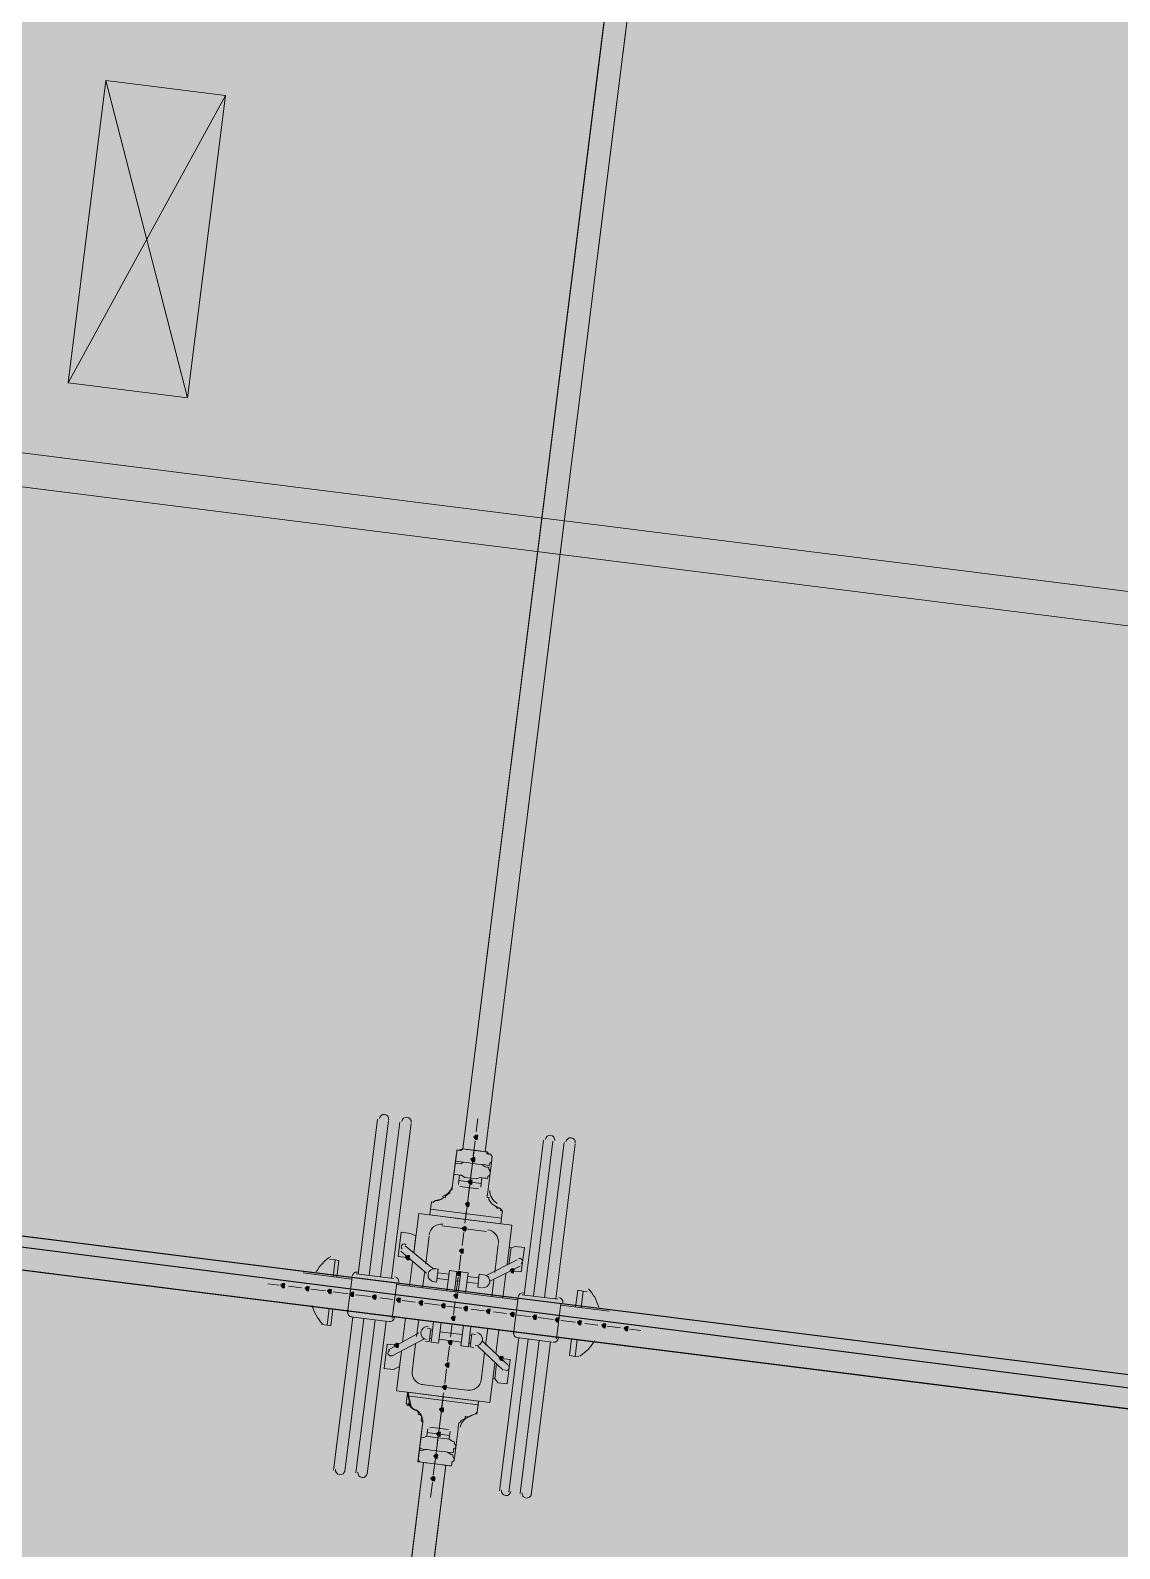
# Model space of a CAD drawing. Header units: metres. Extents: x -4 to 509425, y 7549 to 4732445.
# Drawn here: x 476009.45 to 476014.36, y 4719761.59 to 4719768.43 of the extents above; entities that cross this region are included whole.
import ezdxf

# ---------------------------------------------------------------- set-up
doc = ezdxf.new("R2010")
doc.units = ezdxf.units.M
doc.header["$LTSCALE"] = 0.01
doc.header["$MEASUREMENT"] = 0
doc.layers.get('0').update_dxf_attribs({"lineweight": 0})
doc.layers.add('_SUBESTACIÓN', color=1, linetype='Continuous')
doc.layers.add('SUBESTACION LA VID', color=253, linetype='Continuous')

# ---------------------------------------------------------------- blocks, each defined once
blk = doc.blocks.new('A$Cfff6051d')
at = {"layer": 'SUBESTACION LA VID', "transparency": 33554687}
h = blk.add_hatch(color=256, dxfattribs=at)
h.dxf.hatch_style = 2
h.paths.add_polyline_path([(476011.4656, 4719763.4439), (476011.4666, 4719763.4523), (476011.4582, 4719763.4533), (476011.4488, 4719763.446), (476011.4561, 4719763.4365), (476011.4645, 4719763.4355)])
h = blk.add_hatch(color=256, dxfattribs=at)
h.dxf.hatch_style = 2
h.paths.add_polyline_path([(476011.4529, 4719763.3431), (476011.454, 4719763.3515), (476011.4456, 4719763.3525), (476011.4361, 4719763.3452), (476011.4435, 4719763.3357), (476011.4519, 4719763.3347)])
h = blk.add_hatch(color=256, dxfattribs=at)
h.dxf.hatch_style = 2
h.paths.add_polyline_path([(476011.4403, 4719763.2423), (476011.4414, 4719763.2507), (476011.433, 4719763.2517), (476011.4235, 4719763.2444), (476011.4309, 4719763.2349), (476011.4393, 4719763.2339)])
h = blk.add_hatch(color=256, dxfattribs=at)
h.dxf.hatch_style = 2
h.paths.add_polyline_path([(476011.4277, 4719763.1415), (476011.4287, 4719763.1499), (476011.4203, 4719763.1509), (476011.4109, 4719763.1436), (476011.4182, 4719763.1341), (476011.4266, 4719763.1331)])
h = blk.add_hatch(color=256, dxfattribs=at)
h.dxf.hatch_style = 2
h.paths.add_polyline_path([(476011.414, 4719763.0323), (476011.415, 4719763.0407), (476011.4066, 4719763.0417), (476011.3972, 4719763.0344), (476011.4045, 4719763.0249), (476011.4129, 4719763.0239)])
h = blk.add_hatch(color=256, dxfattribs=at)
h.dxf.hatch_style = 2
h.paths.add_polyline_path([(476011.1588, 4719762.9022), (476011.1598, 4719762.9106), (476011.1514, 4719762.9116), (476011.142, 4719762.9043), (476011.1493, 4719762.8948), (476011.1577, 4719762.8938)])
h = blk.add_hatch(color=256, dxfattribs=at)
h.dxf.hatch_style = 2
h.paths.add_polyline_path([(476011.4013, 4719762.9315), (476011.4024, 4719762.9399), (476011.394, 4719762.9409), (476011.3845, 4719762.9336), (476011.3919, 4719762.9241), (476011.4003, 4719762.9231)])
h = blk.add_hatch(color=256, dxfattribs=at)
h.dxf.hatch_style = 2
h.paths.add_polyline_path([(476011.3887, 4719762.8307), (476011.3898, 4719762.8391), (476011.3814, 4719762.8401), (476011.3719, 4719762.8328), (476011.3793, 4719762.8233), (476011.3877, 4719762.8223)])
h = blk.add_hatch(color=256, dxfattribs=at)
h.dxf.hatch_style = 2
h.paths.add_polyline_path([(476011.6292, 4719762.8432), (476011.6302, 4719762.8516), (476011.6218, 4719762.8526), (476011.6124, 4719762.8453), (476011.6197, 4719762.8358), (476011.6281, 4719762.8348)])
h = blk.add_hatch(color=256, dxfattribs=at)
h.dxf.hatch_style = 2
h.paths.add_polyline_path([(476010.5969, 4719762.7764), (476010.598, 4719762.7848), (476010.5896, 4719762.7858), (476010.5801, 4719762.7785), (476010.5875, 4719762.769), (476010.5959, 4719762.768)])
h = blk.add_hatch(color=256, dxfattribs=at)
h.dxf.hatch_style = 2
h.paths.add_polyline_path([(476010.7061, 4719762.7627), (476010.7072, 4719762.7711), (476010.6988, 4719762.7721), (476010.6893, 4719762.7648), (476010.6967, 4719762.7553), (476010.7051, 4719762.7543)])
h = blk.add_hatch(color=256, dxfattribs=at)
h.dxf.hatch_style = 2
h.paths.add_polyline_path([(476010.8069, 4719762.75), (476010.808, 4719762.7584), (476010.7996, 4719762.7595), (476010.7901, 4719762.7521), (476010.7975, 4719762.7427), (476010.8059, 4719762.7416)])
h = blk.add_hatch(color=256, dxfattribs=at)
h.dxf.hatch_style = 2
h.paths.add_polyline_path([(476010.9077, 4719762.7374), (476010.9088, 4719762.7458), (476010.9004, 4719762.7468), (476010.8909, 4719762.7395), (476010.8983, 4719762.73), (476010.9067, 4719762.729)])
h = blk.add_hatch(color=256, dxfattribs=at)
h.dxf.hatch_style = 2
h.paths.add_polyline_path([(476011.0085, 4719762.7248), (476011.0096, 4719762.7332), (476011.0012, 4719762.7342), (476010.9917, 4719762.7269), (476010.9991, 4719762.7174), (476011.0075, 4719762.7164)])
h = blk.add_hatch(color=256, dxfattribs=at)
h.dxf.hatch_style = 2
h.paths.add_polyline_path([(476011.1177, 4719762.7111), (476011.1188, 4719762.7195), (476011.1104, 4719762.7205), (476011.1009, 4719762.7132), (476011.1083, 4719762.7037), (476011.1167, 4719762.7027)])
h = blk.add_hatch(color=256, dxfattribs=at)
h.dxf.hatch_style = 2
h.paths.add_polyline_path([(476011.2185, 4719762.6984), (476011.2196, 4719762.7068), (476011.2112, 4719762.7079), (476011.2017, 4719762.7005), (476011.2091, 4719762.6911), (476011.2175, 4719762.69)])
h = blk.add_hatch(color=256, dxfattribs=at)
h.dxf.hatch_style = 2
h.paths.add_polyline_path([(476011.3193, 4719762.6858), (476011.3204, 4719762.6942), (476011.312, 4719762.6952), (476011.3025, 4719762.6879), (476011.3099, 4719762.6784), (476011.3183, 4719762.6774)])
h = blk.add_hatch(color=256, dxfattribs=at)
h.dxf.hatch_style = 2
h.paths.add_polyline_path([(476011.3761, 4719762.7299), (476011.3771, 4719762.7383), (476011.3687, 4719762.7393), (476011.3593, 4719762.732), (476011.3666, 4719762.7225), (476011.375, 4719762.7215)])
h = blk.add_hatch(color=256, dxfattribs=at)
h.dxf.hatch_style = 2
h.paths.add_polyline_path([(476011.4202, 4719762.6731), (476011.4212, 4719762.6815), (476011.4128, 4719762.6826), (476011.4034, 4719762.6753), (476011.4107, 4719762.6658), (476011.4191, 4719762.6647)])
h = blk.add_hatch(color=256, dxfattribs=at)
h.dxf.hatch_style = 2
h.paths.add_polyline_path([(476011.3634, 4719762.6291), (476011.3645, 4719762.6375), (476011.3561, 4719762.6385), (476011.3466, 4719762.6312), (476011.354, 4719762.6217), (476011.3624, 4719762.6207)])
h = blk.add_hatch(color=256, dxfattribs=at)
h.dxf.hatch_style = 2
h.paths.add_polyline_path([(476011.521, 4719762.6605), (476011.522, 4719762.6689), (476011.5136, 4719762.67), (476011.5042, 4719762.6626), (476011.5115, 4719762.6532), (476011.5199, 4719762.6521)])
h = blk.add_hatch(color=256, dxfattribs=at)
h.dxf.hatch_style = 2
h.paths.add_polyline_path([(476011.6302, 4719762.6468), (476011.6312, 4719762.6552), (476011.6228, 4719762.6563), (476011.6134, 4719762.6489), (476011.6207, 4719762.6395), (476011.6291, 4719762.6384)])
h = blk.add_hatch(color=256, dxfattribs=at)
h.dxf.hatch_style = 2
h.paths.add_polyline_path([(476011.731, 4719762.6342), (476011.732, 4719762.6426), (476011.7236, 4719762.6436), (476011.7142, 4719762.6363), (476011.7215, 4719762.6268), (476011.7299, 4719762.6258)])
h = blk.add_hatch(color=256, dxfattribs=at)
h.dxf.hatch_style = 2
h.paths.add_polyline_path([(476011.8318, 4719762.6215), (476011.8328, 4719762.6299), (476011.8244, 4719762.631), (476011.815, 4719762.6237), (476011.8223, 4719762.6142), (476011.8307, 4719762.6131)])
h = blk.add_hatch(color=256, dxfattribs=at)
h.dxf.hatch_style = 2
h.paths.add_polyline_path([(476011.9326, 4719762.6089), (476011.9336, 4719762.6173), (476011.9252, 4719762.6184), (476011.9158, 4719762.611), (476011.9231, 4719762.6016), (476011.9315, 4719762.6005)])
h = blk.add_hatch(color=256, dxfattribs=at)
h.dxf.hatch_style = 2
h.paths.add_polyline_path([(476012.0418, 4719762.5952), (476012.0428, 4719762.6036), (476012.0344, 4719762.6047), (476012.025, 4719762.5973), (476012.0323, 4719762.5879), (476012.0407, 4719762.5868)])
h = blk.add_hatch(color=256, dxfattribs=at)
h.dxf.hatch_style = 2
h.paths.add_polyline_path([(476012.1426, 4719762.5826), (476012.1436, 4719762.591), (476012.1352, 4719762.592), (476012.1258, 4719762.5847), (476012.1331, 4719762.5752), (476012.1415, 4719762.5742)])
h = blk.add_hatch(color=256, dxfattribs=at)
h.dxf.hatch_style = 2
h.paths.add_polyline_path([(476011.1093, 4719762.5073), (476011.1103, 4719762.5157), (476011.1019, 4719762.5168), (476011.0925, 4719762.5095), (476011.0998, 4719762.5), (476011.1082, 4719762.4989)])
h = blk.add_hatch(color=256, dxfattribs=at)
h.dxf.hatch_style = 2
h.paths.add_polyline_path([(476011.3497, 4719762.5199), (476011.3508, 4719762.5283), (476011.3424, 4719762.5293), (476011.3329, 4719762.522), (476011.3403, 4719762.5125), (476011.3487, 4719762.5115)])
h = blk.add_hatch(color=256, dxfattribs=at)
h.dxf.hatch_style = 2
h.paths.add_polyline_path([(476011.3371, 4719762.4191), (476011.3382, 4719762.4275), (476011.3298, 4719762.4285), (476011.3203, 4719762.4212), (476011.3277, 4719762.4117), (476011.3361, 4719762.4107)])
h = blk.add_hatch(color=256, dxfattribs=at)
h.dxf.hatch_style = 2
h.paths.add_polyline_path([(476011.5797, 4719762.4484), (476011.5807, 4719762.4568), (476011.5723, 4719762.4578), (476011.5629, 4719762.4505), (476011.5702, 4719762.441), (476011.5786, 4719762.44)])
h = blk.add_hatch(color=256, dxfattribs=at)
h.dxf.hatch_style = 2
h.paths.add_polyline_path([(476011.3245, 4719762.3183), (476011.3255, 4719762.3267), (476011.3171, 4719762.3277), (476011.3077, 4719762.3204), (476011.315, 4719762.3109), (476011.3234, 4719762.3099)])
h = blk.add_hatch(color=256, dxfattribs=at)
h.dxf.hatch_style = 2
h.paths.add_polyline_path([(476011.3118, 4719762.2175), (476011.3129, 4719762.2259), (476011.3045, 4719762.2269), (476011.295, 4719762.2196), (476011.3024, 4719762.2101), (476011.3108, 4719762.2091)])
h = blk.add_hatch(color=256, dxfattribs=at)
h.dxf.hatch_style = 2
h.paths.add_polyline_path([(476011.2981, 4719762.1082), (476011.2992, 4719762.1166), (476011.2908, 4719762.1177), (476011.2813, 4719762.1104), (476011.2887, 4719762.1009), (476011.2971, 4719762.0998)])
h = blk.add_hatch(color=256, dxfattribs=at)
h.dxf.hatch_style = 2
h.paths.add_polyline_path([(476011.2855, 4719762.0074), (476011.2866, 4719762.0158), (476011.2782, 4719762.0169), (476011.2687, 4719762.0095), (476011.276, 4719762.0001), (476011.2844, 4719761.999)])
h = blk.add_hatch(color=256, dxfattribs=at)
h.dxf.hatch_style = 2
h.paths.add_polyline_path([(476011.2729, 4719761.9066), (476011.2739, 4719761.915), (476011.2655, 4719761.9161), (476011.2561, 4719761.9087), (476011.2634, 4719761.8993), (476011.2718, 4719761.8982)])
at = {"layer": 'SUBESTACION LA VID', "lineweight": 15}
for p, q in [((476073.0778, 4719758.5438), (475977.8264, 4719770.4854)), ((476073.0589, 4719758.3926), (475977.8075, 4719770.3342)), ((476012.1313, 4719769.2307), (476011.3994, 4719763.3925)), ((476012.2322, 4719769.2181), (476011.5002, 4719763.3798)), ((476009.6218, 4719766.8406), (476010.33, 4719768.134)), ((476072.6429, 4719755.0745), (475976.8959, 4719767.0782)), ((476072.6239, 4719754.9233), (475976.8769, 4719766.927)), ((476011.0151, 4719763.526), (476010.9277, 4719762.8287)), ((476010.9781, 4719762.8224), (476011.0655, 4719763.5197)), ((476011.1159, 4719763.5133), (476011.0285, 4719762.8161)), ((476011.0789, 4719762.8098), (476011.1663, 4719763.507)), ((476011.4677, 4719763.529), (476011.4603, 4719763.4702)), ((476011.6753, 4719762.735), (476011.7628, 4719763.4322)), ((476011.37, 4719763.362), (476011.3626, 4719763.3032)), ((476011.4551, 4719763.4281), (476011.4467, 4719763.3609)), ((476011.8048, 4719763.427), (476011.7173, 4719762.7297)), ((476011.7678, 4719762.7234), (476011.8552, 4719763.4207)), ((476011.9056, 4719763.4143), (476011.8182, 4719762.7171)), ((476011.3521, 4719763.2192), (476011.3626, 4719763.3032)), ((476011.4424, 4719763.3273), (476011.434, 4719763.2601)), ((476011.5222, 4719763.2832), (476011.5296, 4719763.342)), ((476011.3794, 4719763.2329), (476011.3815, 4719763.2497)), ((476011.3878, 4719763.2318), (476011.3878, 4719763.2318)), ((476011.4298, 4719763.2265), (476011.4214, 4719763.1593)), ((476011.4823, 4719763.237), (476011.4802, 4719763.2202)), ((476011.5222, 4719763.2832), (476011.5117, 4719763.1992)), ((476011.2765, 4719763.1604), (476011.3027, 4719763.1657)), ((476011.4708, 4719763.2129), (476011.3867, 4719763.2234)), ((476011.4718, 4719763.2213), (476011.4718, 4719763.2213)), ((476011.1787, 4719762.9253), (476011.2008, 4719763.1017)), ((476011.6209, 4719763.049), (476011.2008, 4719763.1017)), ((476011.5736, 4719763.0805), (476011.2544, 4719763.1205)), ((476011.4161, 4719763.1173), (476011.4087, 4719763.0585)), ((476011.5463, 4719763.1351), (476011.5705, 4719763.1236)), ((476011.5064, 4719763.0207), (476011.3048, 4719763.046)), ((476011.5987, 4719762.8726), (476011.6209, 4719763.049)), ((476011.1399, 4719762.9557), (476011.2638, 4719762.8549)), ((476011.2323, 4719762.8759), (476011.2481, 4719763.0019)), ((476011.4035, 4719763.0165), (476011.3961, 4719762.9577)), ((476011.5431, 4719762.8369), (476011.5589, 4719762.9629)), ((476010.7996, 4719762.896), (476010.8248, 4719762.8928)), ((476011.1199, 4719762.9326), (476011.2354, 4719762.8328)), ((476011.1598, 4719762.7741), (476011.1735, 4719762.8833)), ((476011.3908, 4719762.9157), (476011.3824, 4719762.8485)), ((476011.6439, 4719762.8925), (476011.5074, 4719762.8243)), ((476010.8994, 4719762.8067), (476010.6809, 4719762.8341)), ((476010.8804, 4719762.6555), (476010.9004, 4719762.8151)), ((476011.0873, 4719762.8087), (476010.9193, 4719762.8298)), ((476011.2186, 4719762.7667), (476011.228, 4719762.8423)), ((476011.3373, 4719762.8286), (476011.2869, 4719762.8349)), ((476011.3278, 4719762.753), (476011.3394, 4719762.8454)), ((476011.373, 4719762.8412), (476011.3394, 4719762.8454)), ((476011.3614, 4719762.7488), (476011.373, 4719762.8412)), ((476011.3782, 4719762.8149), (476011.3698, 4719762.7477)), ((476011.3877, 4719762.8223), (476011.3709, 4719762.8244)), ((476011.3782, 4719762.7467), (476011.3898, 4719762.8391)), ((476011.4234, 4719762.8349), (476011.3898, 4719762.8391)), ((476011.4118, 4719762.7425), (476011.4234, 4719762.8349)), ((476011.4717, 4719762.8117), (476011.4213, 4719762.8181)), ((476011.4906, 4719762.8264), (476011.4738, 4719762.8285)), ((476011.6575, 4719762.8652), (476011.521, 4719762.797)), ((476011.5798, 4719762.7214), (476011.5935, 4719762.8306)), ((476011.6628, 4719762.839), (476011.6208, 4719762.8442)), ((476010.5717, 4719762.7795), (476010.5213, 4719762.7858)), ((476010.6725, 4719762.7669), (476010.6137, 4719762.7742)), ((476010.7817, 4719762.7532), (476010.7145, 4719762.7616)), ((476010.8825, 4719762.7405), (476010.8153, 4719762.749)), ((476011.102, 4719762.7898), (476011.082, 4719762.6302)), ((476011.647, 4719762.713), (476011.101, 4719762.7814)), ((476011.3341, 4719762.8034), (476011.2837, 4719762.8097)), ((476011.3845, 4719762.7971), (476011.3677, 4719762.7992)), ((476011.4685, 4719762.7865), (476011.4181, 4719762.7929)), ((476011.5294, 4719762.7277), (476011.5389, 4719762.8033)), ((476011.9589, 4719762.7507), (476011.9421, 4719762.7528)), ((476010.8815, 4719762.6639), (476010.663, 4719762.6913)), ((476010.9833, 4719762.7279), (476010.9161, 4719762.7363)), ((476011.0841, 4719762.7153), (476011.0253, 4719762.7226)), ((476011.1849, 4719762.7026), (476011.1261, 4719762.71)), ((476011.2941, 4719762.6889), (476011.2269, 4719762.6974)), ((476011.395, 4719762.6763), (476011.3277, 4719762.6847)), ((476011.3645, 4719762.7057), (476011.3571, 4719762.6469)), ((476011.648, 4719762.7214), (476011.628, 4719762.5618)), ((476011.6669, 4719762.7361), (476011.8266, 4719762.7161)), ((476011.8212, 4719762.5375), (476011.8412, 4719762.6971)), ((476011.8402, 4719762.6887), (476012.0586, 4719762.6614)), ((476010.8048, 4719762.5967), (476010.8143, 4719762.6723)), ((476010.8171, 4719761.9467), (476010.9035, 4719762.6355)), ((476010.9539, 4719762.6292), (476010.8675, 4719761.9404)), ((476011.0631, 4719762.6155), (476010.8951, 4719762.6366)), ((476010.9179, 4719761.9341), (476011.0043, 4719762.6229)), ((476011.0547, 4719762.6166), (476010.9683, 4719761.9278)), ((476011.6291, 4719762.5702), (476011.0831, 4719762.6386)), ((476011.1282, 4719762.522), (476011.1419, 4719762.6312)), ((476011.1912, 4719762.5483), (476011.2007, 4719762.6239)), ((476011.2679, 4719762.6154), (476011.2563, 4719762.523)), ((476011.3015, 4719762.6112), (476011.2899, 4719762.5188)), ((476011.4958, 4719762.6637), (476011.437, 4719762.671)), ((476011.5966, 4719762.651), (476011.5378, 4719762.6584)), ((476011.7058, 4719762.6373), (476011.6386, 4719762.6458)), ((476011.8066, 4719762.6247), (476011.7394, 4719762.6331)), ((476011.9074, 4719762.6121), (476011.8402, 4719762.6205)), ((476010.788, 4719762.5988), (476010.7628, 4719762.602)), ((476011.0641, 4719762.4874), (476011.2017, 4719762.564)), ((476011.2584, 4719762.5398), (476011.25, 4719762.5409)), ((476011.2626, 4719762.5734), (476011.2542, 4719762.5745)), ((476011.397, 4719762.5566), (476011.2962, 4719762.5692)), ((476011.3519, 4719762.6049), (476011.3445, 4719762.5461)), ((476011.4023, 4719762.5986), (476011.3907, 4719762.5062)), ((476011.4359, 4719762.5944), (476011.4243, 4719762.502)), ((476011.439, 4719762.5513), (476011.4306, 4719762.5524)), ((476011.502, 4719762.5093), (476011.5115, 4719762.5849)), ((476011.5482, 4719762.4694), (476011.5619, 4719762.5786)), ((476011.6511, 4719762.5418), (476011.5648, 4719761.853)), ((476011.6427, 4719762.5429), (476011.8023, 4719762.5228)), ((476011.8223, 4719762.5459), (476012.0407, 4719762.5186)), ((476012.0082, 4719762.5994), (476011.9494, 4719762.6068)), ((476012.109, 4719762.5868), (476012.0502, 4719762.5942)), ((476012.2014, 4719762.5752), (476012.151, 4719762.5815)), ((476011.0777, 4719762.4601), (476011.2237, 4719762.5357)), ((476011.1008, 4719762.3036), (476011.1229, 4719762.48)), ((476011.1712, 4719762.3887), (476011.187, 4719762.5147)), ((476011.2899, 4719762.5188), (476011.2563, 4719762.523)), ((476011.3928, 4719762.523), (476011.292, 4719762.5356)), ((476011.3392, 4719762.5041), (476011.3308, 4719762.4369)), ((476011.4243, 4719762.502), (476011.3907, 4719762.5062)), ((476011.4348, 4719762.5177), (476011.4264, 4719762.5188)), ((476011.4495, 4719762.4988), (476011.4327, 4719762.5009)), ((476011.5818, 4719762.3969), (476011.4673, 4719762.5051)), ((476011.482, 4719762.3497), (476011.4978, 4719762.4757)), ((476011.6017, 4719762.42), (476011.4873, 4719762.5282)), ((476011.6068, 4719761.8477), (476011.6931, 4719762.5365)), ((476011.7435, 4719762.5302), (476011.6572, 4719761.8414)), ((476011.7076, 4719761.8351), (476011.7939, 4719762.5239)), ((476011.88, 4719762.4619), (476011.8895, 4719762.5375)), ((476011.5208, 4719762.251), (476011.5429, 4719762.4274)), ((476011.6133, 4719762.4442), (476011.5713, 4719762.4494)), ((476011.9052, 4719762.4588), (476011.922, 4719762.4566)), ((476011.3266, 4719762.4033), (476011.3182, 4719762.3361)), ((476011.5208, 4719762.251), (476011.1008, 4719762.3036)), ((476011.4683, 4719762.2405), (476011.1491, 4719762.2805)), ((476011.4169, 4719762.3067), (476011.2153, 4719762.3319)), ((476011.3129, 4719762.2941), (476011.3055, 4719762.2353)), ((476011.1606, 4719762.2364), (476011.1837, 4719762.2164)), ((476011.4273, 4719762.1859), (476011.4546, 4719762.1995)), ((476011.2183, 4719762.1524), (476011.2078, 4719762.0684)), ((476011.2414, 4719762.1324), (476011.2393, 4719762.1156)), ((476011.2498, 4719762.1314), (476011.2498, 4719762.1314)), ((476011.3349, 4719762.1292), (476011.2509, 4719762.1398)), ((476011.3003, 4719762.1933), (476011.2929, 4719762.1345)), ((476011.3674, 4719762.0484), (476011.378, 4719762.1324)), ((476011.2004, 4719762.0096), (476011.2078, 4719762.0684)), ((476011.2876, 4719762.0925), (476011.2803, 4719762.0337)), ((476011.3338, 4719762.1208), (476011.3338, 4719762.1208)), ((476011.3401, 4719762.103), (476011.3422, 4719762.1198)), ((476011.3674, 4719762.0484), (476011.3601, 4719761.9896)), ((476011.2225, 4719761.9812), (476010.5464, 4719756.5882)), ((476011.3233, 4719761.9686), (476010.6472, 4719756.5756)), ((476011.275, 4719761.9917), (476011.2666, 4719761.9245)), ((476011.2624, 4719761.8909), (476011.2539, 4719761.8237))]:
    blk.add_line(p, q, dxfattribs=at)
at = {"layer": 'SUBESTACION LA VID', "lineweight": 0}
for p, q in [((476011.4704, 4719762.2573), (476011.4641, 4719762.2069)), ((476011.2225, 4719761.9812), (476011.3233, 4719761.9686))]:
    blk.add_line(p, q, dxfattribs=at)
at = {"layer": 'SUBESTACION LA VID', "lineweight": 15}
for points in [[(476073.0589, 4719758.3926), (476073.0778, 4719758.5438), (475977.8264, 4719770.4854), (475977.8075, 4719770.3342), (476073.0589, 4719758.3926)], [(476012.1313, 4719769.2307), (476012.2322, 4719769.2181), (476011.5002, 4719763.3798), (476011.3994, 4719763.3925), (476012.1313, 4719769.2307)], [(476009.7924, 4719768.2014), (476010.33, 4719768.134), (476010.1594, 4719766.7732), (476009.6218, 4719766.8406), (476009.7924, 4719768.2014), (476010.1594, 4719766.7732)], [(476072.6239, 4719754.9233), (476072.6429, 4719755.0745), (475976.8959, 4719767.0782), (475976.8769, 4719766.927), (476072.6239, 4719754.9233)], [(476011.2576, 4719763.1457), (476011.2512, 4719763.0953), (476011.4108, 4719763.0753), (476011.4498, 4719763.3861), (476011.4246, 4719763.3893), (476011.4162, 4719763.3904), (476011.4078, 4719763.3914), (476011.3994, 4719763.3925), (476011.39, 4719763.3851), (476011.3816, 4719763.3862), (476011.3732, 4719763.3872), (476011.3721, 4719763.3788), (476011.3711, 4719763.3704), (476011.37, 4719763.362), (476011.3626, 4719763.3032), (476011.3521, 4719763.2192), (476011.351, 4719763.2108), (476011.3416, 4719763.2035), (476011.3405, 4719763.1951), (476011.3311, 4719763.1877), (476011.3216, 4719763.1804), (476011.3206, 4719763.172), (476011.3122, 4719763.173), (476011.3027, 4719763.1657), (476011.2849, 4719763.1594), (476011.2765, 4719763.1604), (476011.267, 4719763.1531), (476011.2586, 4719763.1541), (476011.2576, 4719763.1457)], [(476011.37, 4719763.362), (476011.3689, 4719763.3536), (476011.3679, 4719763.3452), (476011.3668, 4719763.3368), (476011.3752, 4719763.3358), (476011.392, 4719763.3337), (476011.4004, 4719763.3326), (476011.4172, 4719763.3305), (476011.4424, 4719763.3273), (476011.4676, 4719763.3242), (476011.4844, 4719763.3221), (476011.5012, 4719763.32), (476011.5096, 4719763.3189), (476011.518, 4719763.3179), (476011.5191, 4719763.3263), (476011.5286, 4719763.3336), (476011.5296, 4719763.342), (476011.5307, 4719763.3504), (476011.5317, 4719763.3588), (476011.5244, 4719763.3683), (476011.516, 4719763.3693), (476011.5086, 4719763.3788), (476011.4918, 4719763.3809), (476011.475, 4719763.383), (476011.4498, 4719763.3861), (476011.4246, 4719763.3893), (476011.4078, 4719763.3914), (476011.3994, 4719763.3925), (476011.3816, 4719763.3862), (476011.3732, 4719763.3872), (476011.3721, 4719763.3788), (476011.3711, 4719763.3704), (476011.37, 4719763.362)], [(476011.5768, 4719763.1057), (476011.5705, 4719763.0553), (476011.4108, 4719763.0753), (476011.4498, 4719763.3861), (476011.475, 4719763.383), (476011.4834, 4719763.3819), (476011.5002, 4719763.3798), (476011.5086, 4719763.3788), (476011.5076, 4719763.3704), (476011.516, 4719763.3693), (476011.5244, 4719763.3683), (476011.5317, 4719763.3588), (476011.5307, 4719763.3504), (476011.5296, 4719763.342), (476011.5222, 4719763.2832), (476011.5117, 4719763.1992), (476011.5107, 4719763.1908), (476011.5096, 4719763.1824), (476011.5085, 4719763.174), (476011.5169, 4719763.173), (476011.5159, 4719763.1646), (476011.5232, 4719763.1551), (476011.5306, 4719763.1457), (476011.5463, 4719763.1351), (476011.5537, 4719763.1257), (476011.5705, 4719763.1236), (476011.5694, 4719763.1152), (476011.5778, 4719763.1141), (476011.5768, 4719763.1057)], [(476011.434, 4719763.2601), (476011.4592, 4719763.257), (476011.4771, 4719763.2633), (476011.4939, 4719763.2612), (476011.5023, 4719763.2601), (476011.5107, 4719763.2591), (476011.5117, 4719763.2675), (476011.5212, 4719763.2748), (476011.5222, 4719763.2832), (476011.5233, 4719763.2916), (476011.5159, 4719763.3011), (476011.517, 4719763.3095), (476011.5086, 4719763.3105), (476011.5002, 4719763.3116), (476011.4844, 4719763.3221), (476011.4676, 4719763.3242), (476011.4424, 4719763.3273), (476011.4172, 4719763.3305), (476011.4004, 4719763.3326), (476011.391, 4719763.3253), (476011.3742, 4719763.3274), (476011.3658, 4719763.3284), (476011.3647, 4719763.32), (476011.3637, 4719763.3116), (476011.3626, 4719763.3032), (476011.3616, 4719763.2948), (476011.3605, 4719763.2864), (476011.3595, 4719763.278), (476011.3679, 4719763.277), (476011.3847, 4719763.2749), (476011.3931, 4719763.2738), (476011.4088, 4719763.2633), (476011.434, 4719763.2601)], [(476011.4855, 4719763.2622), (476011.4823, 4719763.237), (476011.3815, 4719763.2497), (476011.3847, 4719763.2749)], [(476011.5768, 4719763.1057), (476011.5736, 4719763.0805), (476011.5705, 4719763.0553), (476011.2512, 4719763.0953), (476011.2544, 4719763.1205), (476011.2576, 4719763.1457)], [(476011.1504, 4719762.9032), (476011.1084, 4719762.9085), (476011.1221, 4719763.0177), (476011.1641, 4719763.0124), (476011.1882, 4719763.0009), (476011.1787, 4719762.9253)], [(476011.6628, 4719762.839), (476011.6765, 4719762.9482), (476011.6345, 4719762.9534), (476011.6166, 4719762.9472)], [(476010.8322, 4719762.8151), (476010.8416, 4719762.8907), (476010.8248, 4719762.8928), (476010.8154, 4719762.8172)], [(476011.6082, 4719762.9482), (476011.6166, 4719762.9472), (476011.6071, 4719762.8715)], [(476011.2648, 4719762.795), (476011.2816, 4719762.7929), (476011.289, 4719762.8517), (476011.2722, 4719762.8538)], [(476011.4832, 4719762.7676), (476011.4664, 4719762.7697), (476011.4738, 4719762.8285)], [(476011.9074, 4719762.6803), (476011.9169, 4719762.7559), (476011.9421, 4719762.7528), (476011.9326, 4719762.6772)], [(476010.7974, 4719762.6744), (476010.788, 4719762.5988), (476010.8048, 4719762.5967)], [(476011.2385, 4719762.585), (476011.2553, 4719762.5829), (476011.2479, 4719762.5241), (476011.2311, 4719762.5262)], [(476011.4569, 4719762.5576), (476011.4401, 4719762.5597), (476011.4327, 4719762.5009)], [(476011.1009, 4719762.5084), (476011.0589, 4719762.5137), (476011.0452, 4719762.4045), (476011.0872, 4719762.3992), (476011.1145, 4719762.4128), (476011.1229, 4719762.48)], [(476011.9147, 4719762.5344), (476011.9052, 4719762.4588), (476011.88, 4719762.4619)], [(476011.5345, 4719762.3602), (476011.5429, 4719762.3591), (476011.5513, 4719762.4263)], [(476011.6133, 4719762.4442), (476011.5996, 4719762.335), (476011.5576, 4719762.3402), (476011.5429, 4719762.3591)], [(476011.1449, 4719762.2469), (476011.1512, 4719762.2973), (476011.3108, 4719762.2773), (476011.2729, 4719761.9749), (476011.2477, 4719761.9781), (476011.2393, 4719761.9791), (476011.2309, 4719761.9802), (476011.2225, 4719761.9812), (476011.2141, 4719761.9823), (476011.2057, 4719761.9833), (476011.1983, 4719761.9928), (476011.1994, 4719762.0012), (476011.2004, 4719762.0096), (476011.2078, 4719762.0684), (476011.2183, 4719762.1524), (476011.2194, 4719762.1608), (476011.2121, 4719762.1702), (476011.2131, 4719762.1786), (476011.2142, 4719762.187), (476011.2068, 4719762.1965), (476011.1984, 4719762.1975), (476011.1995, 4719762.2059), (476011.1921, 4719762.2154), (476011.1837, 4719762.2164), (476011.168, 4719762.227), (476011.1606, 4719762.2364), (476011.1522, 4719762.2375), (476011.1449, 4719762.2469)], [(476011.4641, 4719762.2069), (476011.4683, 4719762.2405), (476011.4704, 4719762.2573), (476011.1512, 4719762.2973), (476011.1491, 4719762.2805), (476011.1449, 4719762.2469)], [(476011.4641, 4719762.2069), (476011.4704, 4719762.2573), (476011.3108, 4719762.2773), (476011.2729, 4719761.9749), (476011.2981, 4719761.9717), (476011.3065, 4719761.9707), (476011.3233, 4719761.9686), (476011.3317, 4719761.9675), (476011.3401, 4719761.9665), (476011.3485, 4719761.9654), (476011.3495, 4719761.9738), (476011.3506, 4719761.9822), (476011.3601, 4719761.9896), (476011.3674, 4719762.0484), (476011.378, 4719762.1324), (476011.379, 4719762.1408), (476011.3801, 4719762.1492), (476011.3811, 4719762.1576), (476011.3906, 4719762.1649), (476011.3916, 4719762.1733), (476011.4, 4719762.1723), (476011.4095, 4719762.1796), (476011.4105, 4719762.188), (476011.4273, 4719762.1859), (476011.4368, 4719762.1933), (476011.4546, 4719762.1995), (476011.463, 4719762.1985), (476011.4641, 4719762.2069)], [(476011.2876, 4719762.0925), (476011.3128, 4719762.0893), (476011.3296, 4719762.0872), (476011.338, 4719762.0862), (476011.3538, 4719762.0757), (476011.3622, 4719762.0746), (476011.3611, 4719762.0662), (476011.3685, 4719762.0568), (476011.3674, 4719762.0484), (476011.358, 4719762.041), (476011.3569, 4719762.0326), (476011.3559, 4719762.0242), (476011.3475, 4719762.0253), (476011.3307, 4719762.0274), (476011.3223, 4719762.0284), (476011.3055, 4719762.0305), (476011.2803, 4719762.0337), (476011.2551, 4719762.0369), (476011.2383, 4719762.039), (476011.2299, 4719762.04), (476011.2131, 4719762.0421), (476011.2047, 4719762.0432), (476011.2057, 4719762.0516), (476011.2068, 4719762.06), (476011.2078, 4719762.0684), (476011.2089, 4719762.0768), (476011.2099, 4719762.0852), (476011.211, 4719762.0936), (476011.2194, 4719762.0925), (476011.2372, 4719762.0988), (476011.2456, 4719762.0978), (476011.2624, 4719762.0957), (476011.2876, 4719762.0925)], [(476011.338, 4719762.0862), (476011.3401, 4719762.103), (476011.2393, 4719762.1156), (476011.2372, 4719762.0988)], [(476011.2004, 4719762.0096), (476011.2015, 4719762.018), (476011.2025, 4719762.0264), (476011.2036, 4719762.0348), (476011.212, 4719762.0337), (476011.2299, 4719762.04), (476011.2383, 4719762.039), (476011.2551, 4719762.0369), (476011.2803, 4719762.0337), (476011.3055, 4719762.0305), (476011.3223, 4719762.0284), (476011.3307, 4719762.0274), (476011.3464, 4719762.0169), (476011.3548, 4719762.0158), (476011.3538, 4719762.0074), (476011.3611, 4719761.998), (476011.3601, 4719761.9896), (476011.3506, 4719761.9822), (476011.3495, 4719761.9738), (476011.3485, 4719761.9654), (476011.3401, 4719761.9665), (476011.3233, 4719761.9686), (476011.3149, 4719761.9696), (476011.2981, 4719761.9717), (476011.2729, 4719761.9749), (476011.2477, 4719761.9781), (476011.2309, 4719761.9802), (476011.2225, 4719761.9812), (476011.2057, 4719761.9833), (476011.1973, 4719761.9844), (476011.1983, 4719761.9928), (476011.1994, 4719762.0012), (476011.2004, 4719762.0096)], [(476011.2225, 4719761.9812), (476011.3233, 4719761.9686), (476010.6472, 4719756.5756), (476010.5464, 4719756.5882), (476011.2225, 4719761.9812)]]:
    blk.add_lwpolyline(points, dxfattribs=at)
at = {"layer": 'SUBESTACION LA VID'}
for points in [[(476011.4656, 4719763.4439), (476011.4666, 4719763.4523), (476011.4582, 4719763.4533), (476011.4488, 4719763.446), (476011.4561, 4719763.4365), (476011.4645, 4719763.4355)], [(476011.4529, 4719763.3431), (476011.454, 4719763.3515), (476011.4456, 4719763.3525), (476011.4361, 4719763.3452), (476011.4435, 4719763.3357), (476011.4519, 4719763.3347)], [(476011.4403, 4719763.2423), (476011.4414, 4719763.2507), (476011.433, 4719763.2517), (476011.4235, 4719763.2444), (476011.4309, 4719763.2349), (476011.4393, 4719763.2339)], [(476011.4277, 4719763.1415), (476011.4287, 4719763.1499), (476011.4203, 4719763.1509), (476011.4109, 4719763.1436), (476011.4182, 4719763.1341), (476011.4266, 4719763.1331)], [(476011.414, 4719763.0323), (476011.415, 4719763.0407), (476011.4066, 4719763.0417), (476011.3972, 4719763.0344), (476011.4045, 4719763.0249), (476011.4129, 4719763.0239)], [(476011.1588, 4719762.9022), (476011.1598, 4719762.9106), (476011.1514, 4719762.9116), (476011.142, 4719762.9043), (476011.1493, 4719762.8948), (476011.1577, 4719762.8938)], [(476011.4013, 4719762.9315), (476011.4024, 4719762.9399), (476011.394, 4719762.9409), (476011.3845, 4719762.9336), (476011.3919, 4719762.9241), (476011.4003, 4719762.9231)], [(476011.3887, 4719762.8307), (476011.3898, 4719762.8391), (476011.3814, 4719762.8401), (476011.3719, 4719762.8328), (476011.3793, 4719762.8233), (476011.3877, 4719762.8223)], [(476011.6292, 4719762.8432), (476011.6302, 4719762.8516), (476011.6218, 4719762.8526), (476011.6124, 4719762.8453), (476011.6197, 4719762.8358), (476011.6281, 4719762.8348)], [(476010.5969, 4719762.7764), (476010.598, 4719762.7848), (476010.5896, 4719762.7858), (476010.5801, 4719762.7785), (476010.5875, 4719762.769), (476010.5959, 4719762.768)], [(476010.7061, 4719762.7627), (476010.7072, 4719762.7711), (476010.6988, 4719762.7721), (476010.6893, 4719762.7648), (476010.6967, 4719762.7553), (476010.7051, 4719762.7543)], [(476010.8069, 4719762.75), (476010.808, 4719762.7584), (476010.7996, 4719762.7595), (476010.7901, 4719762.7521), (476010.7975, 4719762.7427), (476010.8059, 4719762.7416)], [(476010.9077, 4719762.7374), (476010.9088, 4719762.7458), (476010.9004, 4719762.7468), (476010.8909, 4719762.7395), (476010.8983, 4719762.73), (476010.9067, 4719762.729)], [(476011.0085, 4719762.7248), (476011.0096, 4719762.7332), (476011.0012, 4719762.7342), (476010.9917, 4719762.7269), (476010.9991, 4719762.7174), (476011.0075, 4719762.7164)], [(476011.1177, 4719762.7111), (476011.1188, 4719762.7195), (476011.1104, 4719762.7205), (476011.1009, 4719762.7132), (476011.1083, 4719762.7037), (476011.1167, 4719762.7027)], [(476011.2185, 4719762.6984), (476011.2196, 4719762.7068), (476011.2112, 4719762.7079), (476011.2017, 4719762.7005), (476011.2091, 4719762.6911), (476011.2175, 4719762.69)], [(476011.3193, 4719762.6858), (476011.3204, 4719762.6942), (476011.312, 4719762.6952), (476011.3025, 4719762.6879), (476011.3099, 4719762.6784), (476011.3183, 4719762.6774)], [(476011.3761, 4719762.7299), (476011.3771, 4719762.7383), (476011.3687, 4719762.7393), (476011.3593, 4719762.732), (476011.3666, 4719762.7225), (476011.375, 4719762.7215)], [(476011.4202, 4719762.6731), (476011.4212, 4719762.6815), (476011.4128, 4719762.6826), (476011.4034, 4719762.6753), (476011.4107, 4719762.6658), (476011.4191, 4719762.6647)], [(476011.3634, 4719762.6291), (476011.3645, 4719762.6375), (476011.3561, 4719762.6385), (476011.3466, 4719762.6312), (476011.354, 4719762.6217), (476011.3624, 4719762.6207)], [(476011.521, 4719762.6605), (476011.522, 4719762.6689), (476011.5136, 4719762.67), (476011.5042, 4719762.6626), (476011.5115, 4719762.6532), (476011.5199, 4719762.6521)], [(476011.6302, 4719762.6468), (476011.6312, 4719762.6552), (476011.6228, 4719762.6563), (476011.6134, 4719762.6489), (476011.6207, 4719762.6395), (476011.6291, 4719762.6384)], [(476011.731, 4719762.6342), (476011.732, 4719762.6426), (476011.7236, 4719762.6436), (476011.7142, 4719762.6363), (476011.7215, 4719762.6268), (476011.7299, 4719762.6258)], [(476011.8318, 4719762.6215), (476011.8328, 4719762.6299), (476011.8244, 4719762.631), (476011.815, 4719762.6237), (476011.8223, 4719762.6142), (476011.8307, 4719762.6131)], [(476011.9326, 4719762.6089), (476011.9336, 4719762.6173), (476011.9252, 4719762.6184), (476011.9158, 4719762.611), (476011.9231, 4719762.6016), (476011.9315, 4719762.6005)], [(476012.0418, 4719762.5952), (476012.0428, 4719762.6036), (476012.0344, 4719762.6047), (476012.025, 4719762.5973), (476012.0323, 4719762.5879), (476012.0407, 4719762.5868)], [(476012.1426, 4719762.5826), (476012.1436, 4719762.591), (476012.1352, 4719762.592), (476012.1258, 4719762.5847), (476012.1331, 4719762.5752), (476012.1415, 4719762.5742)], [(476011.1093, 4719762.5073), (476011.1103, 4719762.5157), (476011.1019, 4719762.5168), (476011.0925, 4719762.5095), (476011.0998, 4719762.5), (476011.1082, 4719762.4989)], [(476011.3497, 4719762.5199), (476011.3508, 4719762.5283), (476011.3424, 4719762.5293), (476011.3329, 4719762.522), (476011.3403, 4719762.5125), (476011.3487, 4719762.5115)], [(476011.3371, 4719762.4191), (476011.3382, 4719762.4275), (476011.3298, 4719762.4285), (476011.3203, 4719762.4212), (476011.3277, 4719762.4117), (476011.3361, 4719762.4107)], [(476011.5797, 4719762.4484), (476011.5807, 4719762.4568), (476011.5723, 4719762.4578), (476011.5629, 4719762.4505), (476011.5702, 4719762.441), (476011.5786, 4719762.44)], [(476011.3245, 4719762.3183), (476011.3255, 4719762.3267), (476011.3171, 4719762.3277), (476011.3077, 4719762.3204), (476011.315, 4719762.3109), (476011.3234, 4719762.3099)], [(476011.3118, 4719762.2175), (476011.3129, 4719762.2259), (476011.3045, 4719762.2269), (476011.295, 4719762.2196), (476011.3024, 4719762.2101), (476011.3108, 4719762.2091)], [(476011.2981, 4719762.1082), (476011.2992, 4719762.1166), (476011.2908, 4719762.1177), (476011.2813, 4719762.1104), (476011.2887, 4719762.1009), (476011.2971, 4719762.0998)], [(476011.2855, 4719762.0074), (476011.2866, 4719762.0158), (476011.2782, 4719762.0169), (476011.2687, 4719762.0095), (476011.276, 4719762.0001), (476011.2844, 4719761.999)], [(476011.2729, 4719761.9066), (476011.2739, 4719761.915), (476011.2655, 4719761.9161), (476011.2561, 4719761.9087), (476011.2634, 4719761.8993), (476011.2718, 4719761.8982)]]:
    blk.add_lwpolyline(points, close=True, dxfattribs=at)
at = {"layer": 'SUBESTACION LA VID', "lineweight": 0}
for points in [[(476011.4656, 4719763.4439), (476011.4666, 4719763.4523), (476011.4582, 4719763.4533), (476011.4488, 4719763.446), (476011.4561, 4719763.4365), (476011.4645, 4719763.4355)], [(476011.4529, 4719763.3431), (476011.454, 4719763.3515), (476011.4456, 4719763.3525), (476011.4361, 4719763.3452), (476011.4435, 4719763.3357), (476011.4519, 4719763.3347)], [(476011.4403, 4719763.2423), (476011.4414, 4719763.2507), (476011.433, 4719763.2517), (476011.4235, 4719763.2444), (476011.4309, 4719763.2349), (476011.4393, 4719763.2339)], [(476011.4277, 4719763.1415), (476011.4287, 4719763.1499), (476011.4203, 4719763.1509), (476011.4109, 4719763.1436), (476011.4182, 4719763.1341), (476011.4266, 4719763.1331)], [(476011.414, 4719763.0323), (476011.415, 4719763.0407), (476011.4066, 4719763.0417), (476011.3972, 4719763.0344), (476011.4045, 4719763.0249), (476011.4129, 4719763.0239)], [(476011.1588, 4719762.9022), (476011.1598, 4719762.9106), (476011.1514, 4719762.9116), (476011.142, 4719762.9043), (476011.1493, 4719762.8948), (476011.1577, 4719762.8938)], [(476011.4013, 4719762.9315), (476011.4024, 4719762.9399), (476011.394, 4719762.9409), (476011.3845, 4719762.9336), (476011.3919, 4719762.9241), (476011.4003, 4719762.9231)], [(476011.3887, 4719762.8307), (476011.3898, 4719762.8391), (476011.3814, 4719762.8401), (476011.3719, 4719762.8328), (476011.3793, 4719762.8233), (476011.3877, 4719762.8223)], [(476011.6292, 4719762.8432), (476011.6302, 4719762.8516), (476011.6218, 4719762.8526), (476011.6124, 4719762.8453), (476011.6197, 4719762.8358), (476011.6281, 4719762.8348)], [(476010.5969, 4719762.7764), (476010.598, 4719762.7848), (476010.5896, 4719762.7858), (476010.5801, 4719762.7785), (476010.5875, 4719762.769), (476010.5959, 4719762.768)], [(476010.7061, 4719762.7627), (476010.7072, 4719762.7711), (476010.6988, 4719762.7721), (476010.6893, 4719762.7648), (476010.6967, 4719762.7553), (476010.7051, 4719762.7543)], [(476010.8069, 4719762.75), (476010.808, 4719762.7584), (476010.7996, 4719762.7595), (476010.7901, 4719762.7521), (476010.7975, 4719762.7427), (476010.8059, 4719762.7416)], [(476010.9077, 4719762.7374), (476010.9088, 4719762.7458), (476010.9004, 4719762.7468), (476010.8909, 4719762.7395), (476010.8983, 4719762.73), (476010.9067, 4719762.729)], [(476011.0085, 4719762.7248), (476011.0096, 4719762.7332), (476011.0012, 4719762.7342), (476010.9917, 4719762.7269), (476010.9991, 4719762.7174), (476011.0075, 4719762.7164)], [(476011.1177, 4719762.7111), (476011.1188, 4719762.7195), (476011.1104, 4719762.7205), (476011.1009, 4719762.7132), (476011.1083, 4719762.7037), (476011.1167, 4719762.7027)], [(476011.2185, 4719762.6984), (476011.2196, 4719762.7068), (476011.2112, 4719762.7079), (476011.2017, 4719762.7005), (476011.2091, 4719762.6911), (476011.2175, 4719762.69)], [(476011.3193, 4719762.6858), (476011.3204, 4719762.6942), (476011.312, 4719762.6952), (476011.3025, 4719762.6879), (476011.3099, 4719762.6784), (476011.3183, 4719762.6774)], [(476011.3761, 4719762.7299), (476011.3771, 4719762.7383), (476011.3687, 4719762.7393), (476011.3593, 4719762.732), (476011.3666, 4719762.7225), (476011.375, 4719762.7215)], [(476011.4202, 4719762.6731), (476011.4212, 4719762.6815), (476011.4128, 4719762.6826), (476011.4034, 4719762.6753), (476011.4107, 4719762.6658), (476011.4191, 4719762.6647)], [(476011.3634, 4719762.6291), (476011.3645, 4719762.6375), (476011.3561, 4719762.6385), (476011.3466, 4719762.6312), (476011.354, 4719762.6217), (476011.3624, 4719762.6207)], [(476011.521, 4719762.6605), (476011.522, 4719762.6689), (476011.5136, 4719762.67), (476011.5042, 4719762.6626), (476011.5115, 4719762.6532), (476011.5199, 4719762.6521)], [(476011.6302, 4719762.6468), (476011.6312, 4719762.6552), (476011.6228, 4719762.6563), (476011.6134, 4719762.6489), (476011.6207, 4719762.6395), (476011.6291, 4719762.6384)], [(476011.731, 4719762.6342), (476011.732, 4719762.6426), (476011.7236, 4719762.6436), (476011.7142, 4719762.6363), (476011.7215, 4719762.6268), (476011.7299, 4719762.6258)], [(476011.8318, 4719762.6215), (476011.8328, 4719762.6299), (476011.8244, 4719762.631), (476011.815, 4719762.6237), (476011.8223, 4719762.6142), (476011.8307, 4719762.6131)], [(476011.9326, 4719762.6089), (476011.9336, 4719762.6173), (476011.9252, 4719762.6184), (476011.9158, 4719762.611), (476011.9231, 4719762.6016), (476011.9315, 4719762.6005)], [(476012.0418, 4719762.5952), (476012.0428, 4719762.6036), (476012.0344, 4719762.6047), (476012.025, 4719762.5973), (476012.0323, 4719762.5879), (476012.0407, 4719762.5868)], [(476012.1426, 4719762.5826), (476012.1436, 4719762.591), (476012.1352, 4719762.592), (476012.1258, 4719762.5847), (476012.1331, 4719762.5752), (476012.1415, 4719762.5742)], [(476011.1093, 4719762.5073), (476011.1103, 4719762.5157), (476011.1019, 4719762.5168), (476011.0925, 4719762.5095), (476011.0998, 4719762.5), (476011.1082, 4719762.4989)], [(476011.3497, 4719762.5199), (476011.3508, 4719762.5283), (476011.3424, 4719762.5293), (476011.3329, 4719762.522), (476011.3403, 4719762.5125), (476011.3487, 4719762.5115)], [(476011.3371, 4719762.4191), (476011.3382, 4719762.4275), (476011.3298, 4719762.4285), (476011.3203, 4719762.4212), (476011.3277, 4719762.4117), (476011.3361, 4719762.4107)], [(476011.5797, 4719762.4484), (476011.5807, 4719762.4568), (476011.5723, 4719762.4578), (476011.5629, 4719762.4505), (476011.5702, 4719762.441), (476011.5786, 4719762.44)], [(476011.3245, 4719762.3183), (476011.3255, 4719762.3267), (476011.3171, 4719762.3277), (476011.3077, 4719762.3204), (476011.315, 4719762.3109), (476011.3234, 4719762.3099)], [(476011.3118, 4719762.2175), (476011.3129, 4719762.2259), (476011.3045, 4719762.2269), (476011.295, 4719762.2196), (476011.3024, 4719762.2101), (476011.3108, 4719762.2091)], [(476011.2981, 4719762.1082), (476011.2992, 4719762.1166), (476011.2908, 4719762.1177), (476011.2813, 4719762.1104), (476011.2887, 4719762.1009), (476011.2971, 4719762.0998)], [(476011.2855, 4719762.0074), (476011.2866, 4719762.0158), (476011.2782, 4719762.0169), (476011.2687, 4719762.0095), (476011.276, 4719762.0001), (476011.2844, 4719761.999)], [(476011.2729, 4719761.9066), (476011.2739, 4719761.915), (476011.2655, 4719761.9161), (476011.2561, 4719761.9087), (476011.2634, 4719761.8993), (476011.2718, 4719761.8982)]]:
    blk.add_lwpolyline(points, close=True, dxfattribs=at)
for points in [[(476011.3521, 4719763.2192), (476011.37, 4719763.362), (476011.3711, 4719763.3704), (476011.3521, 4719763.2192), (476011.3721, 4719763.3788)], [(476011.1983, 4719761.9928), (476011.2183, 4719762.1524), (476011.1973, 4719761.9844)], [(476011.2183, 4719762.1524), (476011.2004, 4719762.0096), (476011.2183, 4719762.1524), (476011.1994, 4719762.0012)]]:
    blk.add_lwpolyline(points, dxfattribs=at)
at = {"layer": 'SUBESTACION LA VID'}
for points in [[(475976.8769, 4719766.927), (475976.8769, 4719766.927), (475976.8959, 4719767.0782), (475976.8959, 4719767.0782), (475976.8959, 4719767.0782), (476072.6239, 4719754.9233), (476072.6239, 4719754.9233), (476072.6239, 4719754.9233), (475976.8769, 4719766.927), (475976.8769, 4719766.927)], [(475976.8959, 4719767.0782), (475976.8959, 4719767.0782), (476072.6239, 4719754.9233), (476072.6239, 4719754.9233), (476072.6239, 4719754.9233), (476072.6429, 4719755.0745), (476072.6429, 4719755.0745), (476072.6429, 4719755.0745), (475976.8959, 4719767.0782), (475976.8959, 4719767.0782)], [(476011.1606, 4719762.2364), (476011.1606, 4719762.2364), (476011.1512, 4719762.2973), (476011.1512, 4719762.2973), (476011.1512, 4719762.2973), (476011.168, 4719762.227), (476011.168, 4719762.227), (476011.168, 4719762.227), (476011.1606, 4719762.2364), (476011.1606, 4719762.2364)]]:
    blk.add_open_spline(points, degree=3, knots=[0, 0, 0, 0, 1, 1, 1, 2, 2, 2, 3, 3, 3, 3], dxfattribs=at)
at = {"layer": 'SUBESTACION LA VID', "lineweight": 0}
for points in [[(475976.8769, 4719766.927), (475976.8769, 4719766.927), (475976.8959, 4719767.0782), (475976.8959, 4719767.0782), (475976.8959, 4719767.0782), (476072.6239, 4719754.9233), (476072.6239, 4719754.9233), (476072.6239, 4719754.9233), (475976.8769, 4719766.927), (475976.8769, 4719766.927)], [(475976.8959, 4719767.0782), (475976.8959, 4719767.0782), (476072.6239, 4719754.9233), (476072.6239, 4719754.9233), (476072.6239, 4719754.9233), (476072.6429, 4719755.0745), (476072.6429, 4719755.0745), (476072.6429, 4719755.0745), (475976.8959, 4719767.0782), (475976.8959, 4719767.0782)], [(476011.1606, 4719762.2364), (476011.1606, 4719762.2364), (476011.1512, 4719762.2973), (476011.1512, 4719762.2973), (476011.1512, 4719762.2973), (476011.168, 4719762.227), (476011.168, 4719762.227), (476011.168, 4719762.227), (476011.1606, 4719762.2364), (476011.1606, 4719762.2364)]]:
    blk.add_open_spline(points, degree=3, knots=[0, 0, 0, 0, 1, 1, 1, 2, 2, 2, 3, 3, 3, 3], dxfattribs=at)
at = {"layer": 'SUBESTACION LA VID', "lineweight": 15}
for points in [[(476011.0661, 4719763.5239), (476011.0675, 4719763.5354), (476011.0593, 4719763.546), (476011.0477, 4719763.5475), (476011.0361, 4719763.5489), (476011.0255, 4719763.5407), (476011.0241, 4719763.5291)], [(476011.1669, 4719763.5112), (476011.1683, 4719763.5228), (476011.1601, 4719763.5334), (476011.1485, 4719763.5348), (476011.1369, 4719763.5363), (476011.1263, 4719763.5281), (476011.1249, 4719763.5165)], [(476011.8137, 4719763.4301), (476011.8151, 4719763.4417), (476011.8069, 4719763.4523), (476011.7953, 4719763.4538), (476011.7837, 4719763.4552), (476011.7731, 4719763.447), (476011.7717, 4719763.4354)], [(476011.9061, 4719763.4185), (476011.9075, 4719763.4301), (476011.8993, 4719763.4407), (476011.8877, 4719763.4422), (476011.8761, 4719763.4436), (476011.8655, 4719763.4354), (476011.8641, 4719763.4238)], [(476011.1437, 4719762.9614), (476011.1386, 4719762.9661), (476011.1305, 4719762.9658), (476011.1258, 4719762.9606), (476011.121, 4719762.9554), (476011.1214, 4719762.9474), (476011.1266, 4719762.9427)], [(476011.662, 4719762.8756), (476011.6682, 4719762.8789), (476011.6705, 4719762.8866), (476011.6672, 4719762.8927), (476011.6639, 4719762.8989), (476011.6562, 4719762.9013), (476011.65, 4719762.8979)], [(476011.2764, 4719762.8533), (476011.2601, 4719762.8553), (476011.2453, 4719762.8438), (476011.2433, 4719762.8276), (476011.2412, 4719762.8113), (476011.2527, 4719762.7965), (476011.269, 4719762.7945)], [(476011.4874, 4719762.7671), (476011.5036, 4719762.7651), (476011.5184, 4719762.7766), (476011.5205, 4719762.7928), (476011.5225, 4719762.8091), (476011.511, 4719762.8239), (476011.4948, 4719762.8259)], [(476011.2437, 4719762.5929), (476011.2275, 4719762.5949), (476011.2127, 4719762.5834), (476011.2106, 4719762.5672), (476011.2086, 4719762.5509), (476011.2201, 4719762.5361), (476011.2363, 4719762.5341)], [(476011.4547, 4719762.5067), (476011.471, 4719762.5047), (476011.4858, 4719762.5162), (476011.4878, 4719762.5324), (476011.4899, 4719762.5486), (476011.4784, 4719762.5635), (476011.4621, 4719762.5655)], [(476011.0691, 4719762.4844), (476011.0629, 4719762.4811), (476011.0606, 4719762.4734), (476011.0639, 4719762.4672), (476011.0672, 4719762.4611), (476011.0749, 4719762.4587), (476011.0811, 4719762.462)], [(476011.5874, 4719762.3986), (476011.5925, 4719762.3938), (476011.6006, 4719762.3942), (476011.6053, 4719762.3994), (476011.61, 4719762.4045), (476011.6097, 4719762.4126), (476011.6045, 4719762.4173)], [(476010.8261, 4719761.9499), (476010.8246, 4719761.9383), (476010.8328, 4719761.9277), (476010.8444, 4719761.9262), (476010.856, 4719761.9248), (476010.8666, 4719761.933), (476010.8681, 4719761.9446)], [(476010.9269, 4719761.9372), (476010.9254, 4719761.9256), (476010.9336, 4719761.915), (476010.9452, 4719761.9136), (476010.9568, 4719761.9121), (476010.9674, 4719761.9204), (476010.9689, 4719761.932)], [(476011.5737, 4719761.8561), (476011.5722, 4719761.8445), (476011.5805, 4719761.8339), (476011.5921, 4719761.8325), (476011.6037, 4719761.831), (476011.6142, 4719761.8393), (476011.6157, 4719761.8509)], [(476011.6661, 4719761.8445), (476011.6646, 4719761.8329), (476011.6729, 4719761.8224), (476011.6845, 4719761.8209), (476011.6961, 4719761.8194), (476011.7066, 4719761.8277), (476011.7081, 4719761.8393)]]:
    blk.add_open_spline(points, degree=3, knots=[0, 0, 0, 0, 1, 1, 1, 2, 2, 2, 2], dxfattribs=at)
for points in [[(476011.3065, 4719763.1782), (476011.3299, 4719763.1842), (476011.3479, 4719763.2031), (476011.3528, 4719763.2268)], [(476011.2765, 4719763.1598), (476011.2713, 4719763.1587), (476011.2674, 4719763.1545), (476011.2665, 4719763.1493)], [(476011.5213, 4719763.2057), (476011.5202, 4719763.1815), (476011.533, 4719763.1588), (476011.5542, 4719763.1472)], [(476011.5773, 4719763.1103), (476011.5778, 4719763.1156), (476011.575, 4719763.1206), (476011.5702, 4719763.1229)], [(476011.31, 4719763.0538), (476011.2799, 4719763.0576), (476011.2524, 4719763.0362), (476011.2486, 4719763.0061)], [(476011.5594, 4719762.9671), (476011.5632, 4719762.9973), (476011.5418, 4719763.0248), (476011.5116, 4719763.0286)], [(476010.8052, 4719762.9086), (476010.7781, 4719762.8913), (476010.7557, 4719762.8677), (476010.7397, 4719762.8398)], [(476010.9246, 4719762.8377), (476010.913, 4719762.8391), (476010.9024, 4719762.8309), (476010.9009, 4719762.8193)], [(476011.1109, 4719762.793), (476011.1124, 4719762.8046), (476011.1042, 4719762.8152), (476011.0926, 4719762.8166)], [(476012.0115, 4719762.6803), (476012.0029, 4719762.7113), (476011.9869, 4719762.7398), (476011.965, 4719762.7632)], [(476010.7207, 4719762.688), (476010.7293, 4719762.6571), (476010.7452, 4719762.6286), (476010.7672, 4719762.6052)], [(476011.6722, 4719762.7439), (476011.6606, 4719762.7454), (476011.65, 4719762.7372), (476011.6486, 4719762.7256)], [(476011.8502, 4719762.7003), (476011.8516, 4719762.7119), (476011.8434, 4719762.7225), (476011.8318, 4719762.7239)], [(476010.8809, 4719762.6597), (476010.8795, 4719762.6481), (476010.8877, 4719762.6375), (476010.8993, 4719762.6361)], [(476011.0673, 4719762.615), (476011.0789, 4719762.6135), (476011.0895, 4719762.6218), (476011.0909, 4719762.6334)], [(476011.6286, 4719762.566), (476011.6271, 4719762.5544), (476011.6353, 4719762.5438), (476011.6469, 4719762.5423)], [(476011.8065, 4719762.5223), (476011.8181, 4719762.5209), (476011.8287, 4719762.5291), (476011.8302, 4719762.5407)], [(476011.9269, 4719762.4598), (476011.954, 4719762.4771), (476011.9765, 4719762.5007), (476011.9924, 4719762.5286)], [(476011.1717, 4719762.3929), (476011.1679, 4719762.3627), (476011.1893, 4719762.3352), (476011.2195, 4719762.3314)], [(476011.4211, 4719762.3061), (476011.4512, 4719762.3024), (476011.4787, 4719762.3237), (476011.4825, 4719762.3539)], [(476011.1538, 4719762.2497), (476011.1533, 4719762.2444), (476011.1561, 4719762.2394), (476011.1609, 4719762.2371)], [(476011.2193, 4719762.1616), (476011.2204, 4719762.1858), (476011.2076, 4719762.2085), (476011.1864, 4719762.2202)], [(476011.4545, 4719762.2002), (476011.4597, 4719762.2013), (476011.4637, 4719762.2055), (476011.4646, 4719762.2107)], [(476011.4341, 4719762.1891), (476011.4106, 4719762.1831), (476011.3926, 4719762.1642), (476011.3877, 4719762.1405)]]:
    blk.add_open_spline(points, degree=3, dxfattribs=at)

msp = doc.modelspace()

# ---------------------------------------------------------------- hatches: boundary and pattern name
at = {"layer": '_SUBESTACIÓN', "transparency": 33554559}
h = msp.add_hatch(color=1, dxfattribs=at)
h.dxf.hatch_style = 1
h.paths.add_polyline_path([(475968.6399, 4719805.825), (476089.9386, 4719790.615), (476078.1686, 4719696.74), (475956.8686, 4719711.9502)])

# ---------------------------------------------------------------- block references
at = {"linetype": 'Continuous'}
msp.add_blockref('A$Cfff6051d', (0, 0), dxfattribs=at)

doc.saveas('drawing.dxf')
